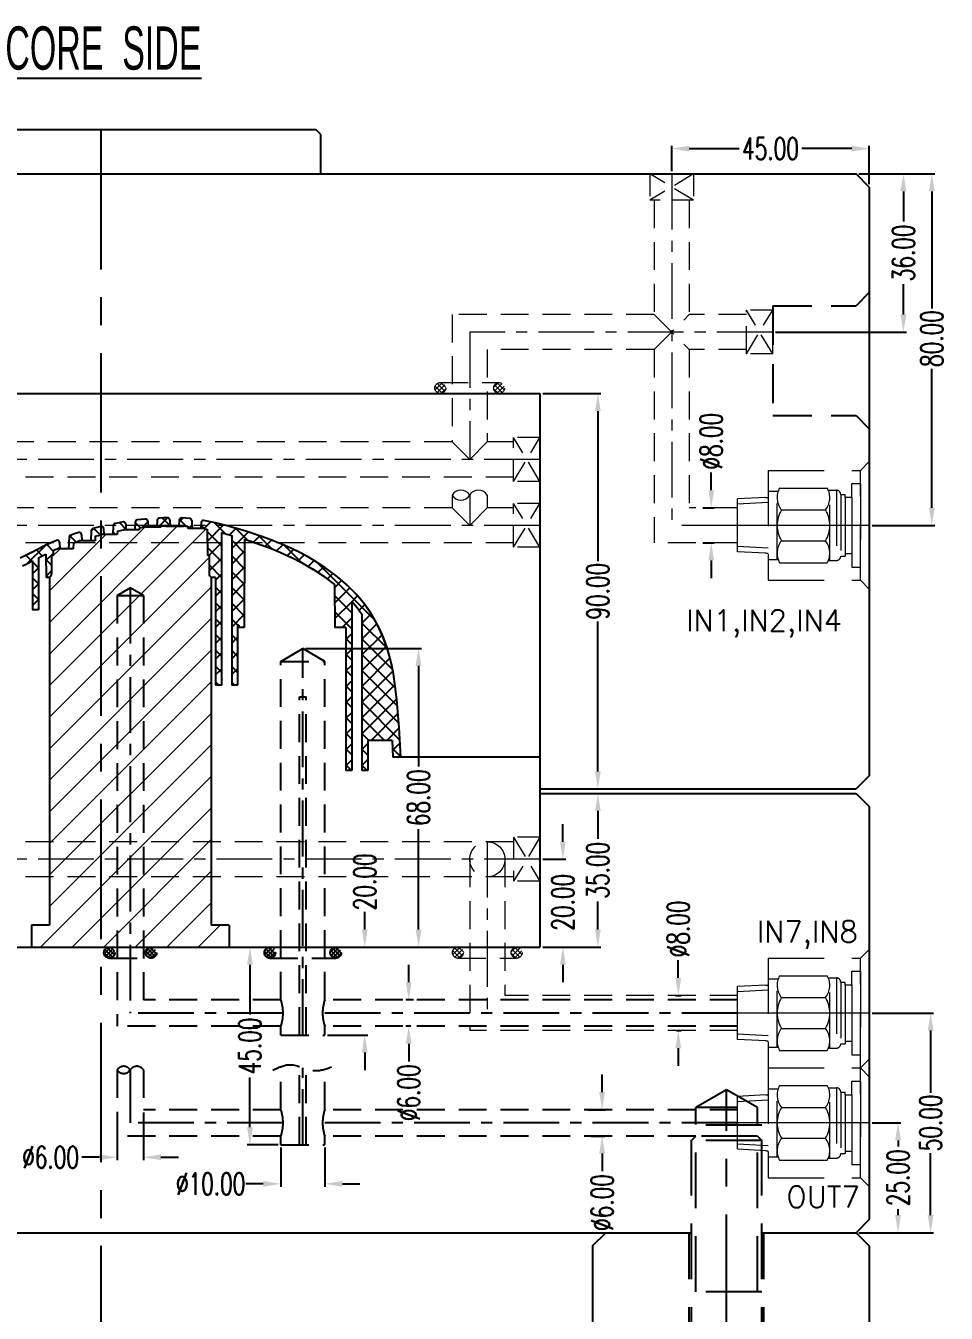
# Model space of a CAD drawing. Header units: inches. Extents: x 157915 to 159347, y -49911 to -48898.
# Drawn here: x 158641.1 to 158850.7, y -49717.4 to -49424.4 of the extents above; entities that cross this region are included whole.
import ezdxf
from ezdxf.enums import TextEntityAlignment as Align

# ---------------------------------------------------------------- set-up
doc = ezdxf.new("R2010")
doc.units = ezdxf.units.IN
doc.header["$LTSCALE"] = 2
doc.header["$MEASUREMENT"] = 0
doc.header["$PDMODE"] = 3
doc.header["$PDSIZE"] = 0.3125
for name, pattern in [('ACAD_ISO08W100', [36, 24, -3, 6, -3]), ('CENTER', [50.8, 31.75, -6.35, 6.35, -6.35]), ('DASHED', [0.75, 0.5, -0.25]), ('HIDDEN', [9.525, 6.35, -3.175])]:
    doc.linetypes.add(name, pattern=pattern)
doc.layers.get('0').update_dxf_attribs({"linetype": 'CONTINUOUS'})
doc.layers.get('Defpoints').update_dxf_attribs({"linetype": 'CONTINUOUS'})
for name, color, linetype in [('5', 5, 'CONTINUOUS'), ('CAV-COR', 1, 'CONTINUOUS'), ('CL', 1, 'ACAD_ISO08W100'), ('COOL', 171, 'CONTINUOUS'), ('wr2', 41, 'DASHED'), ('WT', 4, 'CONTINUOUS')]:
    doc.layers.add(name, color=color, linetype=linetype)
for name, color, linetype, lineweight in [('dim', 3, 'CONTINUOUS', 15), ('WR', 122, 'HIDDEN', 18), ('截面', 191, 'CONTINUOUS', 15)]:
    doc.layers.add(name, color=color, linetype=linetype, lineweight=lineweight)
doc.styles.add('ROMANC', font='romanc', dxfattribs={"width": 0.6, "height": 1})
doc.styles.get("Standard").update_dxf_attribs({"font": 'txt.shx', "width": 0.67})
doc.dimstyles.new('2.00', dxfattribs={"dimtxt": 5, "dimasz": 4, "dimexe": 0.666, "dimexo": 0.626, "dimgap": 1, "dimtad": 0, "dimzin": 0, "dimdsep": 46, "dimtxsty": 'Standard', "dimcen": 0.09, "dimclrd": 3, "dimclre": 3, "dimclrt": 7, "dimazin": 0, "dimtfac": 1, "dimtofl": 0, "dimtmove": 0, "dimatfit": 0, "dimfxl": 0, "dimtolj": 1, "dimtzin": 0, "dimarcsym": 0})
pattern_1 = [(45, (154542.92097, -48072.42244), (-0.44901281, 0.44901281), []), (135, (154542.92097, -48072.42244), (-0.44901281, -0.44901281), [])]

# ---------------------------------------------------------------- blocks, each defined once
blk = doc.blocks.new('*D35373')
at = {"layer": 'Defpoints', "color": 0}
for p in [(158758.16, -49599.07), (158771.35, -49599.07), (158758.16, -49634.07)]:
    blk.add_point(p, dxfattribs=at)
at = {"layer": 'dim', "color": 3, "linetype": 'ByBlock', "lineweight": -2}
for p, q in [((158758.79, -49599.07), (158772.01, -49599.07)), ((158771.35, -49603.07), (158771.35, -49609.43)), ((158771.35, -49630.07), (158771.35, -49623.71)), ((158758.79, -49634.07), (158772.01, -49634.07))]:
    blk.add_line(p, q, dxfattribs=at)
at = {"layer": 'dim', "color": 3, "linetype": 'ByBlock'}
for points in [[(158772.01, -49603.07), (158770.68, -49603.07), (158771.35, -49599.07)], [(158770.68, -49630.07), (158772.01, -49630.07), (158771.35, -49634.07)]]:
    blk.add_solid(points, dxfattribs=at)
at = {"layer": 'dim', "color": 7, "linetype": 'ByBlock', "insert": (158771.35, -49616.57), "char_height": 5, "attachment_point": 5, "rotation": 90}
blk.add_mtext('\\A1;35.00', dxfattribs=at)
blk = doc.blocks.new('*D35374')
at = {"layer": 'Defpoints', "color": 0}
for p in [(158758.16, -49508.07), (158771.35, -49508.07), (158758.16, -49598.07)]:
    blk.add_point(p, dxfattribs=at)
at = {"layer": 'dim', "color": 3, "linetype": 'ByBlock', "lineweight": -2}
for p, q in [((158758.79, -49508.07), (158772.01, -49508.07)), ((158771.35, -49512.07), (158771.35, -49546.21)), ((158771.35, -49594.07), (158771.35, -49559.93)), ((158758.79, -49598.07), (158772.01, -49598.07))]:
    blk.add_line(p, q, dxfattribs=at)
at = {"layer": 'dim', "color": 3, "linetype": 'ByBlock'}
for points in [[(158772.01, -49512.07), (158770.68, -49512.07), (158771.35, -49508.07)], [(158770.68, -49594.07), (158772.01, -49594.07), (158771.35, -49598.07)]]:
    blk.add_solid(points, dxfattribs=at)
at = {"layer": 'dim', "color": 7, "linetype": 'ByBlock', "insert": (158771.35, -49553.07), "char_height": 5, "attachment_point": 5, "rotation": 90}
blk.add_mtext('\\A1;90.00', dxfattribs=at)
blk = doc.blocks.new('*D37179')
at = {"layer": 'Defpoints', "color": 0}
for p in [(158788.16, -49452.33), (158788.16, -49458.07), (158833.16, -49461.07)]:
    blk.add_point(p, dxfattribs=at)
at = {"layer": 'dim', "color": 3, "linetype": 'ByBlock', "lineweight": -2}
for p, q in [((158788.16, -49457.44), (158788.16, -49451.67)), ((158792.16, -49452.33), (158803.52, -49452.33)), ((158829.16, -49452.33), (158817.8, -49452.33)), ((158833.16, -49460.44), (158833.16, -49451.67))]:
    blk.add_line(p, q, dxfattribs=at)
at = {"layer": 'dim', "color": 3, "linetype": 'ByBlock'}
for points in [[(158792.16, -49451.67), (158792.16, -49453), (158788.16, -49452.33)], [(158829.16, -49453), (158829.16, -49451.67), (158833.16, -49452.33)]]:
    blk.add_solid(points, dxfattribs=at)
at = {"layer": 'dim', "color": 7, "linetype": 'ByBlock', "insert": (158810.66, -49452.33), "char_height": 5, "attachment_point": 5}
blk.add_mtext('\\A1;45.00', dxfattribs=at)
blk = doc.blocks.new('*D37180')
at = {"layer": 'Defpoints', "color": 0}
for p in [(158830.16, -49458.07), (158811.16, -49494.07), (158840.93, -49494.07)]:
    blk.add_point(p, dxfattribs=at)
at = {"layer": 'dim', "color": 3, "linetype": 'ByBlock', "lineweight": -2}
for p, q in [((158830.79, -49458.07), (158841.6, -49458.07)), ((158840.93, -49462.07), (158840.93, -49468.93)), ((158840.93, -49490.07), (158840.93, -49483.21)), ((158811.79, -49494.07), (158841.6, -49494.07))]:
    blk.add_line(p, q, dxfattribs=at)
at = {"layer": 'dim', "color": 3, "linetype": 'ByBlock'}
for points in [[(158841.6, -49462.07), (158840.26, -49462.07), (158840.93, -49458.07)], [(158840.26, -49490.07), (158841.6, -49490.07), (158840.93, -49494.07)]]:
    blk.add_solid(points, dxfattribs=at)
at = {"layer": 'dim', "color": 7, "linetype": 'ByBlock', "insert": (158840.93, -49476.07), "char_height": 5, "attachment_point": 5, "rotation": 90}
blk.add_mtext('\\A1;36.00', dxfattribs=at)
blk = doc.blocks.new('*D37181')
at = {"layer": 'Defpoints', "color": 0}
for p in [(158830.16, -49458.07), (158833.16, -49538.07), (158847.4, -49538.07)]:
    blk.add_point(p, dxfattribs=at)
at = {"layer": 'dim', "color": 3, "linetype": 'ByBlock', "lineweight": -2}
for p, q in [((158830.79, -49458.07), (158848.07, -49458.07)), ((158847.4, -49462.07), (158847.4, -49488.71)), ((158847.4, -49534.07), (158847.4, -49502.43)), ((158833.79, -49538.07), (158848.07, -49538.07))]:
    blk.add_line(p, q, dxfattribs=at)
at = {"layer": 'dim', "color": 3, "linetype": 'ByBlock'}
for points in [[(158848.07, -49462.07), (158846.74, -49462.07), (158847.4, -49458.07)], [(158846.74, -49534.07), (158848.07, -49534.07), (158847.4, -49538.07)]]:
    blk.add_solid(points, dxfattribs=at)
at = {"layer": 'dim', "color": 7, "linetype": 'ByBlock', "insert": (158847.4, -49495.57), "char_height": 5, "attachment_point": 5, "rotation": 90}
blk.add_mtext('\\A1;80.00', dxfattribs=at)
blk = doc.blocks.new('*X36757')
at = {"color": 0}
for p, q in [((-7.86, -0.44), (-6.25, 1.17)), ((-6.25, -1.17), (-7.86, 0.44)), ((-5.66, -0.71), (-7.4, 1.03)), ((-7.4, -1.03), (-5.66, 0.71)), ((-5.45, 0.15), (-6.54, 1.24)), ((5.45, 0.15), (6.54, 1.24)), ((5.66, -0.71), (7.4, 1.03)), ((7.4, -1.03), (5.66, 0.71)), ((7.86, -0.44), (6.25, 1.17)), ((6.25, -1.17), (7.86, 0.44)), ((-6.54, -1.24), (-5.45, -0.15)), ((6.54, -1.24), (5.45, -0.15))]:
    blk.add_line(p, q, dxfattribs=at)
blk = doc.blocks.new('*D37183')
at = {"layer": 'Defpoints', "color": 0}
for p in [(158794.63, -49534.07), (158797.17, -49534.07), (158794.63, -49542.07)]:
    blk.add_point(p, dxfattribs=at)
at = {"layer": 'dim', "color": 3, "linetype": 'ByBlock', "lineweight": -2}
for p, q in [((158797.17, -49530.07), (158797.17, -49526.07)), ((158795.25, -49534.07), (158797.84, -49534.07)), ((158795.25, -49542.07), (158797.84, -49542.07)), ((158797.17, -49546.07), (158797.17, -49550.07))]:
    blk.add_line(p, q, dxfattribs=at)
at = {"layer": 'dim', "color": 3, "linetype": 'ByBlock'}
for points in [[(158796.51, -49530.07), (158797.84, -49530.07), (158797.17, -49534.07)], [(158797.84, -49546.07), (158796.51, -49546.07), (158797.17, -49542.07)]]:
    blk.add_solid(points, dxfattribs=at)
at = {"layer": 'dim', "color": 7, "linetype": 'ByBlock', "insert": (158797.17, -49518.93), "char_height": 5, "attachment_point": 5, "rotation": 90}
blk.add_mtext('%%c8.00', dxfattribs=at)
blk = doc.blocks.new('*D37233')
at = {"layer": 'Defpoints', "color": 0}
for p in [(158758.16, -49614.07), (158763.39, -49614.07), (158758.16, -49634.07)]:
    blk.add_point(p, dxfattribs=at)
at = {"layer": 'dim', "color": 3, "linetype": 'ByBlock', "lineweight": -2}
for p, q in [((158763.39, -49610.07), (158763.39, -49606.07)), ((158758.79, -49614.07), (158764.05, -49614.07)), ((158758.79, -49634.07), (158764.05, -49634.07)), ((158763.39, -49638.07), (158763.39, -49642.07))]:
    blk.add_line(p, q, dxfattribs=at)
at = {"layer": 'dim', "color": 3, "linetype": 'ByBlock'}
for points in [[(158762.72, -49610.07), (158764.05, -49610.07), (158763.39, -49614.07)], [(158764.05, -49638.07), (158762.72, -49638.07), (158763.39, -49634.07)]]:
    blk.add_solid(points, dxfattribs=at)
at = {"layer": 'dim', "color": 7, "linetype": 'ByBlock', "insert": (158763.39, -49623.86), "char_height": 5, "attachment_point": 5, "rotation": 90}
blk.add_mtext('\\A1;20.00', dxfattribs=at)
blk = doc.blocks.new('*D37234')
at = {"layer": 'Defpoints', "color": 0}
for p in [(158833.16, -49649.07), (158847.13, -49649.07), (158830.16, -49699.07)]:
    blk.add_point(p, dxfattribs=at)
at = {"layer": 'dim', "color": 3, "linetype": 'ByBlock', "lineweight": -2}
for p, q in [((158833.79, -49649.07), (158847.8, -49649.07)), ((158847.13, -49653.07), (158847.13, -49667.21)), ((158847.13, -49695.07), (158847.13, -49680.93)), ((158830.79, -49699.07), (158847.8, -49699.07))]:
    blk.add_line(p, q, dxfattribs=at)
at = {"layer": 'dim', "color": 3, "linetype": 'ByBlock'}
for points in [[(158847.8, -49653.07), (158846.46, -49653.07), (158847.13, -49649.07)], [(158846.46, -49695.07), (158847.8, -49695.07), (158847.13, -49699.07)]]:
    blk.add_solid(points, dxfattribs=at)
at = {"layer": 'dim', "color": 7, "linetype": 'ByBlock', "insert": (158847.13, -49674.07), "char_height": 5, "attachment_point": 5, "rotation": 90}
blk.add_mtext('\\A1;50.00', dxfattribs=at)
blk = doc.blocks.new('*D37235')
at = {"layer": 'Defpoints', "color": 0}
for p in [(158788.38, -49645.07), (158789.66, -49645.07), (158788.65, -49653.07)]:
    blk.add_point(p, dxfattribs=at)
at = {"layer": 'dim', "color": 3, "linetype": 'ByBlock', "lineweight": -2}
for p, q in [((158789.66, -49641.07), (158789.66, -49637.07)), ((158789.01, -49645.07), (158790.33, -49645.07)), ((158789.28, -49653.07), (158790.33, -49653.07)), ((158789.66, -49657.07), (158789.66, -49661.07))]:
    blk.add_line(p, q, dxfattribs=at)
at = {"layer": 'dim', "color": 3, "linetype": 'ByBlock'}
for points in [[(158789, -49641.07), (158790.33, -49641.07), (158789.66, -49645.07)], [(158790.33, -49657.07), (158789, -49657.07), (158789.66, -49653.07)]]:
    blk.add_solid(points, dxfattribs=at)
at = {"layer": 'dim', "color": 7, "linetype": 'ByBlock', "insert": (158789.66, -49629.93), "char_height": 5, "attachment_point": 5, "rotation": 90}
blk.add_mtext('%%c8.00', dxfattribs=at)
blk = doc.blocks.new('*D37245')
at = {"layer": 'Defpoints', "color": 0}
for p in [(158833.16, -49674.07), (158839.7, -49674.07), (158830.16, -49699.07)]:
    blk.add_point(p, dxfattribs=at)
at = {"layer": 'dim', "color": 3, "linetype": 'ByBlock', "lineweight": -2}
for p, q in [((158833.79, -49674.07), (158840.37, -49674.07)), ((158839.7, -49678.07), (158839.7, -49679.43)), ((158839.7, -49695.07), (158839.7, -49693.71)), ((158830.79, -49699.07), (158840.37, -49699.07))]:
    blk.add_line(p, q, dxfattribs=at)
at = {"layer": 'dim', "color": 3, "linetype": 'ByBlock'}
for points in [[(158840.37, -49678.07), (158839.04, -49678.07), (158839.7, -49674.07)], [(158839.04, -49695.07), (158840.37, -49695.07), (158839.7, -49699.07)]]:
    blk.add_solid(points, dxfattribs=at)
at = {"layer": 'dim', "color": 7, "linetype": 'ByBlock', "insert": (158839.7, -49686.57), "char_height": 5, "attachment_point": 5, "rotation": 90}
blk.add_mtext('\\A1;25.00', dxfattribs=at)
blk = doc.blocks.new('*D37246')
at = {"layer": 'Defpoints', "color": 0}
for p in [(158768.53, -49671.07), (158769.16, -49677.07), (158772.32, -49677.07)]:
    blk.add_point(p, dxfattribs=at)
at = {"layer": 'dim', "color": 3, "linetype": 'ByBlock', "lineweight": -2}
for p, q in [((158772.32, -49667.07), (158772.32, -49663.07)), ((158769.16, -49671.07), (158772.98, -49671.07)), ((158769.79, -49677.07), (158772.98, -49677.07)), ((158772.32, -49681.07), (158772.32, -49685.07))]:
    blk.add_line(p, q, dxfattribs=at)
at = {"layer": 'dim', "color": 3, "linetype": 'ByBlock'}
for points in [[(158771.65, -49667.07), (158772.98, -49667.07), (158772.32, -49671.07)], [(158772.98, -49681.07), (158771.65, -49681.07), (158772.32, -49677.07)]]:
    blk.add_solid(points, dxfattribs=at)
at = {"layer": 'dim', "color": 7, "linetype": 'ByBlock', "insert": (158772.32, -49692.21), "char_height": 5, "attachment_point": 5, "rotation": 90}
blk.add_mtext('%%c6.00', dxfattribs=at)
blk = doc.blocks.new('*D37248')
at = {"layer": 'Defpoints', "color": 0}
for p in [(158729.96, -49646.07), (158728.27, -49652.07), (158729.4, -49652.07)]:
    blk.add_point(p, dxfattribs=at)
at = {"layer": 'dim', "color": 3, "linetype": 'ByBlock', "lineweight": -2}
for p, q in [((158728.27, -49642.07), (158728.27, -49638.07)), ((158729.33, -49646.07), (158727.61, -49646.07)), ((158728.77, -49652.07), (158727.61, -49652.07)), ((158728.27, -49656.07), (158728.27, -49660.07))]:
    blk.add_line(p, q, dxfattribs=at)
at = {"layer": 'dim', "color": 3, "linetype": 'ByBlock'}
for points in [[(158727.61, -49642.07), (158728.94, -49642.07), (158728.27, -49646.07)], [(158728.94, -49656.07), (158727.61, -49656.07), (158728.27, -49652.07)]]:
    blk.add_solid(points, dxfattribs=at)
at = {"layer": 'dim', "color": 7, "linetype": 'ByBlock', "insert": (158728.27, -49667.21), "char_height": 5, "attachment_point": 5, "rotation": 90}
blk.add_mtext('%%c6.00', dxfattribs=at)
blk = doc.blocks.new('*D37251')
at = {"layer": 'Defpoints', "color": 0}
for p in [(158704.16, -49566.07), (158730.52, -49566.07), (158718.75, -49634.07)]:
    blk.add_point(p, dxfattribs=at)
at = {"layer": 'dim', "color": 3, "linetype": 'ByBlock', "lineweight": -2}
for p, q in [((158704.79, -49566.07), (158731.19, -49566.07)), ((158730.52, -49570.07), (158730.52, -49592.93)), ((158730.52, -49630.07), (158730.52, -49607.21)), ((158719.38, -49634.07), (158731.19, -49634.07))]:
    blk.add_line(p, q, dxfattribs=at)
at = {"layer": 'dim', "color": 3, "linetype": 'ByBlock'}
for points in [[(158731.19, -49570.07), (158729.85, -49570.07), (158730.52, -49566.07)], [(158729.85, -49630.07), (158731.19, -49630.07), (158730.52, -49634.07)]]:
    blk.add_solid(points, dxfattribs=at)
at = {"layer": 'dim', "color": 7, "linetype": 'ByBlock', "insert": (158730.52, -49600.07), "char_height": 5, "attachment_point": 5, "rotation": 90}
blk.add_mtext('\\A1;68.00', dxfattribs=at)
blk = doc.blocks.new('*D37252')
at = {"layer": 'Defpoints', "color": 0}
for p in [(158699.16, -49679.07), (158709.16, -49679.07), (158699.16, -49687.95)]:
    blk.add_point(p, dxfattribs=at)
at = {"layer": 'dim', "color": 3, "linetype": 'ByBlock', "lineweight": -2}
for p, q in [((158699.16, -49679.7), (158699.16, -49688.62)), ((158709.16, -49679.7), (158709.16, -49688.62)), ((158695.16, -49687.95), (158691.16, -49687.95)), ((158713.16, -49687.95), (158717.16, -49687.95))]:
    blk.add_line(p, q, dxfattribs=at)
at = {"layer": 'dim', "color": 3, "linetype": 'ByBlock'}
for points in [[(158695.16, -49688.62), (158695.16, -49687.29), (158699.16, -49687.95)], [(158713.16, -49687.29), (158713.16, -49688.62), (158709.16, -49687.95)]]:
    blk.add_solid(points, dxfattribs=at)
at = {"layer": 'dim', "color": 7, "linetype": 'ByBlock', "insert": (158683.18, -49687.95), "char_height": 5, "attachment_point": 5}
blk.add_mtext('%%c10.00', dxfattribs=at)
blk = doc.blocks.new('*D37258')
at = {"layer": 'Defpoints', "color": 0}
for p in [(158716.03, -49634.07), (158718.26, -49634.07), (158709.16, -49654.07)]:
    blk.add_point(p, dxfattribs=at)
at = {"layer": 'dim', "color": 3, "linetype": 'ByBlock', "lineweight": -2}
for p, q in [((158718.26, -49630.07), (158718.26, -49626.07)), ((158716.66, -49634.07), (158718.93, -49634.07)), ((158709.79, -49654.07), (158718.93, -49654.07)), ((158718.26, -49658.07), (158718.26, -49662.07))]:
    blk.add_line(p, q, dxfattribs=at)
at = {"layer": 'dim', "color": 3, "linetype": 'ByBlock'}
for points in [[(158717.6, -49630.07), (158718.93, -49630.07), (158718.26, -49634.07)], [(158718.93, -49658.07), (158717.6, -49658.07), (158718.26, -49654.07)]]:
    blk.add_solid(points, dxfattribs=at)
at = {"layer": 'dim', "color": 7, "linetype": 'ByBlock', "insert": (158718.26, -49619.21), "char_height": 5, "attachment_point": 5, "rotation": 90}
blk.add_mtext('\\A1;20.00', dxfattribs=at)
blk = doc.blocks.new('*D37259')
at = {"layer": 'Defpoints', "color": 0}
for p in [(158691.79, -49634.07), (158692.12, -49634.07), (158699.16, -49679.07)]:
    blk.add_point(p, dxfattribs=at)
at = {"layer": 'dim', "color": 3, "linetype": 'ByBlock', "lineweight": -2}
for p, q in [((158692.41, -49634.07), (158692.79, -49634.07)), ((158692.12, -49638.07), (158692.12, -49649.43)), ((158692.12, -49675.07), (158692.12, -49663.71)), ((158698.54, -49679.07), (158691.46, -49679.07))]:
    blk.add_line(p, q, dxfattribs=at)
at = {"layer": 'dim', "color": 3, "linetype": 'ByBlock'}
for points in [[(158692.79, -49638.07), (158691.46, -49638.07), (158692.12, -49634.07)], [(158691.46, -49675.07), (158692.79, -49675.07), (158692.12, -49679.07)]]:
    blk.add_solid(points, dxfattribs=at)
at = {"layer": 'dim', "color": 7, "linetype": 'ByBlock', "insert": (158692.12, -49656.57), "char_height": 5, "attachment_point": 5, "rotation": 90}
blk.add_mtext('\\A1;45.00', dxfattribs=at)
blk = doc.blocks.new('*D37264')
at = {"layer": 'Defpoints', "color": 0}
for p in [(158661.86, -49672.4), (158667.86, -49671.07), (158661.86, -49681.9)]:
    blk.add_point(p, dxfattribs=at)
at = {"layer": 'dim', "color": 3, "linetype": 'ByBlock', "lineweight": -2}
for p, q in [((158667.86, -49671.7), (158667.86, -49682.56)), ((158661.86, -49673.03), (158661.86, -49682.56)), ((158657.86, -49681.9), (158653.86, -49681.9)), ((158671.86, -49681.9), (158675.86, -49681.9))]:
    blk.add_line(p, q, dxfattribs=at)
at = {"layer": 'dim', "color": 3, "linetype": 'ByBlock'}
for points in [[(158657.86, -49682.56), (158657.86, -49681.23), (158661.86, -49681.9)], [(158671.86, -49681.23), (158671.86, -49682.56), (158667.86, -49681.9)]]:
    blk.add_solid(points, dxfattribs=at)
at = {"layer": 'dim', "color": 7, "linetype": 'ByBlock', "insert": (158646.72, -49681.9), "char_height": 5, "attachment_point": 5}
blk.add_mtext('%%c6.00', dxfattribs=at)
blk = doc.blocks.new('20150129.111502')
at = {"layer": '5', "color": 122, "linetype": 'HIDDEN', "lineweight": 0}
for p, q in [((0, 14.5), (0, -14.5)), ((2, 12.5), (0, 14.5)), ((2, 12.5), (2, -12.5)), ((23, 12.5), (2, 12.5)), ((23, -12.5), (23, 12.5)), ((2, -9.5), (2, 9.5)), ((4.01, 9.5), (2, 9.5)), ((4.01, 6.4), (4.01, 9.5)), ((4.01, -6.4), (4.01, 6.4)), ((5.51, 6.4), (4.01, 6.4)), ((5.51, 6.4), (5.51, 7)), ((6.51, 7), (5.51, 7)), ((5.51, 6.4), (5.51, 7)), ((5.51, -6.4), (5.51, 6.4)), ((6.51, -7), (6.51, 7)), ((7.51, -8), (7.51, 8)), ((9.33, 8), (7.51, 8)), ((9, 8), (9, -8)), ((20.43, 8.5), (9.57, 8.5)), ((23, 7.75), (20.77, 7.75)), ((21, 7.75), (21, -7.75)), ((23.56, 6.35), (23, 6.35)), ((23.56, 6.35), (30, 6.01)), ((30, 6.01), (30, -6.01)), ((20.01, 3.5), (9.99, 3.5)), ((23, 5.19), (30, 4.82)), ((20.01, -3.5), (9.99, -3.5)), ((23, -5.19), (30, -4.82)), ((5.51, -6.4), (4.01, -6.4)), ((4.01, -6.4), (4.01, -9.5)), ((5.51, -6.4), (5.51, -7)), ((5.51, -6.4), (5.51, -7)), ((6.51, -7), (5.51, -7)), ((9.33, -8), (7.51, -8)), ((20.43, -8.5), (9.57, -8.5)), ((23, -7.75), (20.77, -7.75)), ((23.56, -6.35), (23, -6.35)), ((23.56, -6.35), (30, -6.01)), ((4.01, -9.5), (2, -9.5)), ((2, -12.5), (0, -14.5)), ((23, -12.5), (2, -12.5))]:
    blk.add_line(p, q, dxfattribs=at)
at = {"layer": '5', "color": 122, "linetype": 'CENTER', "lineweight": 0, "ltscale": 0.5}
blk.add_line((0, 0), (30, 0), dxfattribs=at)
at = {"layer": '5', "color": 122, "linetype": 'HIDDEN', "lineweight": 0}
for centre, radius, start, end in [((7.51, 7), 1, 90, 180), ((13.47, 6.32), 4.47, 150.752, 219.0183), ((16.53, 6.32), 4.47, 320.9817, 29.248), ((15.66, 0), 6.66, 148.3016, 211.6984), ((14.34, 0), 6.66, 328.3016, 31.6984), ((13.47, -6.32), 4.47, 140.9817, 209.248), ((16.53, -6.32), 4.47, 330.752, 39.0183), ((7.51, -7), 1, 180, 270)]:
    blk.add_arc(centre, radius, start, end, dxfattribs=at)

msp = doc.modelspace()

# ---------------------------------------------------------------- hatches: boundary and pattern name
at = {"layer": 'wr2', "linetype": 'HIDDEN', "ltscale": 0.5}
h = msp.add_hatch(dxfattribs=at)
h.set_pattern_fill('ANSI37', color=142, scale=0.2, angle=360, style=0)
h.set_pattern_definition(pattern_1)
h.paths.add_polyline_path([(158660.113, -49636.571, 0.4142136), (158661.363, -49635.321, 0.4142136), (158660.113, -49634.071, 1)])
h.paths.add_polyline_path([(158669.613, -49636.571, 0.4142136), (158670.863, -49635.321, 0.4142136), (158669.613, -49634.071, 1)])
h = msp.add_hatch(dxfattribs=at)
h.set_pattern_fill('ANSI37', color=142, scale=0.2, style=0)
h.set_pattern_definition(pattern_1)
h.paths.add_polyline_path([(158696.663, -49636.571, 0.4142136), (158697.913, -49635.321, 0.4142136), (158696.663, -49634.071, 1)])
h.paths.add_polyline_path([(158711.663, -49636.571, 0.4142136), (158712.913, -49635.321, 0.4142136), (158711.663, -49634.071, 1)])

# ---------------------------------------------------------------- linework, layer by layer
at = {"linetype": 'Continuous'}
for p, q in [((158707.163, -49448.071), (158609.163, -49448.071)), ((158708.163, -49449.071), (158707.163, -49448.071)), ((158708.163, -49449.071), (158708.163, -49458.071)), ((158486.163, -49458.071), (158830.163, -49458.071)), ((158833.163, -49461.071), (158830.163, -49458.071)), ((158833.163, -49461.071), (158833.163, -49595.071)), ((158833.163, -49595.071), (158830.163, -49598.071)), ((158758.163, -49598.071), (158830.163, -49598.071)), ((158758.163, -49599.071), (158830.163, -49599.071)), ((158830.163, -49599.071), (158833.163, -49602.071)), ((158833.163, -49602.071), (158833.163, -49696.071)), ((158833.163, -49696.071), (158830.163, -49699.071)), ((158486.163, -49699.071), (158792.663, -49699.071)), ((158770.163, -49702.071), (158773.163, -49699.071)), ((158808.663, -49699.071), (158830.163, -49699.071)), ((158830.163, -49699.071), (158833.163, -49702.071)), ((158770.163, -49702.071), (158770.163, -49846.071)), ((158833.163, -49702.071), (158833.163, -49821.071))]:
    msp.add_line(p, q, dxfattribs=at)
at = {"color": 8, "linetype": 'HIDDEN', "ltscale": 0.7}
for p, q in [((158833.163, -49485.071), (158830.163, -49488.071)), ((158811.163, -49488.071), (158811.163, -49513.071)), ((158811.163, -49488.071), (158830.163, -49488.071)), ((158811.163, -49513.071), (158830.163, -49513.071)), ((158830.163, -49513.071), (158833.163, -49516.071))]:
    msp.add_line(p, q, dxfattribs=at)
at = {"linetype": 'HIDDEN'}
for p, q in [((158800.663, -49666.571), (158793.663, -49670.571)), ((158807.663, -49670.571), (158800.663, -49666.571)), ((158793.663, -49712.532), (158793.663, -49670.571)), ((158803.163, -49670.571), (158793.663, -49670.571)), ((158807.663, -49712.532), (158807.663, -49670.571)), ((158792.663, -49862.071), (158792.663, -49674.571)), ((158808.663, -49674.571), (158792.663, -49674.571)), ((158808.663, -49862.071), (158808.663, -49674.571)), ((158792.663, -49678.071), (158793.663, -49677.071)), ((158808.663, -49678.071), (158792.663, -49678.071)), ((158807.663, -49677.071), (158793.663, -49677.071)), ((158807.663, -49677.071), (158808.663, -49678.071)), ((158792.163, -49862.071), (158792.163, -49699.071)), ((158809.163, -49862.071), (158809.163, -49699.071)), ((158808.663, -49712.532), (158792.663, -49712.532))]:
    msp.add_line(p, q, dxfattribs=at)
at = {"layer": 'CAV-COR'}
for p, q in [((158558.163, -49508.071), (158758.163, -49508.071)), ((158758.163, -49508.071), (158758.163, -49634.071)), ((158661.042, -49537.904), (158661.237, -49537.709)), ((158662.312, -49537.468), (158661.391, -49537.641)), ((158663.236, -49537.306), (158662.312, -49537.468)), ((158662.416, -49537.45), (158663.881, -49538.914)), ((158663.821, -49537.776), (158663.892, -49539.123)), ((158665.996, -49537.314), (158665.902, -49539.123)), ((158665.99, -49537.431), (158667.139, -49538.581)), ((158667.373, -49536.734), (158666.437, -49536.842)), ((158668.293, -49536.639), (158667.377, -49536.733)), ((158667.601, -49538.529), (158668.851, -49537.279)), ((158668.843, -49537.113), (158668.917, -49538.52)), ((158671.012, -49536.881), (158670.927, -49538.52)), ((158671.203, -49538.52), (158673.377, -49536.345)), ((158672.433, -49536.365), (158671.489, -49536.405)), ((158672.121, -49536.378), (158673.932, -49538.189)), ((158673.349, -49536.34), (158672.433, -49536.365)), ((158673.86, -49536.817), (158673.942, -49538.369)), ((158676.031, -49536.85), (158675.952, -49538.369)), ((158676.007, -49537.307), (158676.919, -49536.395)), ((158676.062, -49536.727), (158677.582, -49538.247)), ((158677.501, -49536.427), (158676.555, -49536.375)), ((158678.428, -49536.502), (158677.496, -49536.427)), ((158678.136, -49538.771), (158678.935, -49537.971)), ((158678.883, -49536.976), (158678.977, -49538.771)), ((158681.037, -49537.418), (158680.966, -49538.771)), ((158684.312, -49537.527), (158681.63, -49536.95)), ((158681.695, -49538.804), (158683.209, -49537.289)), ((158682.428, -49541.663), (158686.107, -49537.984)), ((158683.972, -49537.453), (158686.464, -49539.945)), ((158686.73, -49538.142), (158684.247, -49537.512)), ((158650.965, -49540.759), (158650.827, -49543.394)), ((158650.963, -49540.799), (158651.523, -49540.239)), ((158651.079, -49540.481), (158652.44, -49541.842)), ((158652.198, -49540.018), (158651.307, -49540.309)), ((158653.119, -49539.73), (158652.198, -49540.018)), ((158653.768, -49540.184), (158653.842, -49541.585)), ((158655.973, -49539.266), (158655.852, -49541.585)), ((158655.967, -49539.387), (158656.618, -49538.736)), ((158657.246, -49538.573), (158656.346, -49538.807)), ((158656.539, -49538.757), (158658.025, -49540.243)), ((158656.912, -49540.528), (158656.857, -49541.585)), ((158656.912, -49540.528), (158657.593, -49540.351)), ((158658.175, -49538.343), (158657.246, -49538.573)), ((158657.593, -49540.351), (158658.284, -49540.178)), ((158661.882, -49540.178), (158658.284, -49540.178)), ((158658.768, -49540.178), (158658.862, -49540.084)), ((158658.795, -49538.805), (158658.867, -49540.178)), ((158660.985, -49538.108), (158660.877, -49540.178)), ((158660.91, -49539.536), (158661.552, -49540.178)), ((158661.923, -49539.381), (158661.882, -49540.178)), ((158661.923, -49539.381), (158662.635, -49539.248)), ((158662.635, -49539.248), (158663.346, -49539.123)), ((158666.907, -49539.123), (158663.346, -49539.123)), ((158663.415, -49539.123), (158663.868, -49538.67)), ((158666.934, -49538.604), (158666.907, -49539.123)), ((158666.934, -49538.604), (158667.424, -49538.548)), ((158667.424, -49538.548), (158667.91, -49538.496)), ((158667.91, -49538.496), (158667.912, -49538.52)), ((158671.932, -49538.52), (158667.912, -49538.52)), ((158671.917, -49538.196), (158671.949, -49538.195)), ((158671.949, -49538.195), (158671.932, -49538.52)), ((158671.949, -49538.195), (158672.44, -49538.175)), ((158672.44, -49538.175), (158672.926, -49538.16)), ((158672.926, -49538.16), (158672.937, -49538.369)), ((158672.931, -49538.16), (158672.926, -49538.16)), ((158676.957, -49538.369), (158672.937, -49538.369)), ((158676.965, -49538.207), (158676.957, -49538.369)), ((158676.965, -49538.207), (158677.459, -49538.238)), ((158677.459, -49538.238), (158677.946, -49538.275)), ((158677.946, -49538.275), (158677.972, -49538.771)), ((158677.965, -49538.63), (158678.106, -49538.771)), ((158681.526, -49538.771), (158677.972, -49538.771)), ((158681.002, -49538.075), (158681.74, -49538.813)), ((158681.526, -49538.771), (158681.955, -49538.855)), ((158681.955, -49538.855), (158682.38, -49538.943)), ((158682.38, -49538.943), (158682.484, -49544.901)), ((158682.389, -49539.462), (158685.65, -49542.723)), ((158685.65, -49539.728), (158685.65, -49574.448)), ((158685.65, -49539.728), (158686.841, -49540.045)), ((158688.966, -49538.762), (158686.689, -49538.131)), ((158686.83, -49540.042), (158687.961, -49540.356)), ((158687.464, -49540.218), (158688.931, -49538.752)), ((158687.961, -49543.314), (158691.686, -49539.589)), ((158687.961, -49540.356), (158687.961, -49574.448)), ((158688.838, -49538.726), (158691.557, -49541.446)), ((158691.121, -49539.407), (158688.903, -49538.744)), ((158693.2, -49540.075), (158690.927, -49539.347)), ((158695.255, -49540.783), (158692.901, -49539.976)), ((158692.963, -49541.904), (158694.384, -49540.483)), ((158694.083, -49540.379), (158697.12, -49543.417)), ((158697.301, -49541.543), (158694.922, -49540.665)), ((158641.386, -49546.783), (158645.529, -49542.641)), ((158644.199, -49543.308), (158641.539, -49544.697)), ((158645.625, -49542.585), (158643.474, -49543.688)), ((158643.498, -49543.676), (158644.838, -49545.016)), ((158646.036, -49542.386), (158644.199, -49543.308)), ((158648.049, -49541.496), (158645.625, -49542.585)), ((158645.879, -49542.465), (158647.326, -49543.912)), ((158648.049, -49541.496), (158646.036, -49542.386)), ((158647.329, -49543.778), (158647.309, -49544.901)), ((158647.329, -49543.778), (158647.757, -49543.584)), ((158647.757, -49543.584), (158648.196, -49543.394)), ((158651.832, -49543.394), (158648.196, -49543.394)), ((158648.368, -49543.394), (158648.794, -49542.968)), ((158648.74, -49541.936), (158648.817, -49543.394)), ((158651.904, -49542.017), (158651.832, -49543.394)), ((158651.904, -49542.017), (158652.567, -49541.8)), ((158652.567, -49541.8), (158653.245, -49541.585)), ((158656.857, -49541.585), (158653.245, -49541.585)), ((158653.769, -49541.585), (158653.838, -49541.516)), ((158682.453, -49543.118), (158685.65, -49546.315)), ((158682.781, -49544.901), (158685.65, -49542.033)), ((158687.961, -49541.442), (158690.899, -49544.38)), ((158690.913, -49541.237), (158690.826, -49561.283)), ((158690.913, -49541.237), (158693.023, -49541.924)), ((158692.89, -49541.879), (158695.079, -49542.643)), ((158694.892, -49542.575), (158697.146, -49543.424)), ((158695.613, -49542.846), (158697.02, -49541.439)), ((158696.939, -49543.343), (158699.284, -49544.306)), ((158699.343, -49542.365), (158697.022, -49541.436)), ((158698.195, -49543.856), (158699.581, -49542.47)), ((158699.91, -49542.614), (158703.766, -49546.47)), ((158700.695, -49544.948), (158702.056, -49543.587)), ((158641.539, -49544.697), (158639.765, -49545.531)), ((158640.324, -49547.258), (158641.463, -49546.749)), ((158642.533, -49544.184), (158641, -49544.964)), ((158641.128, -49544.899), (158642.477, -49546.247)), ((158641.451, -49546.755), (158642.636, -49546.168)), ((158642.636, -49546.168), (158642.636, -49557.263)), ((158642.636, -49546.406), (158643.993, -49547.763)), ((158643.993, -49545.46), (158644.81, -49545.03)), ((158643.993, -49545.46), (158643.993, -49557.263)), ((158644.81, -49545.03), (158645.654, -49544.593)), ((158645.654, -49544.593), (158645.701, -49549.926)), ((158645.665, -49545.844), (158646.957, -49547.135)), ((158645.668, -49546.094), (158647.317, -49544.445)), ((158646.957, -49544.901), (158646.957, -49549.122)), ((158647.309, -49544.901), (158646.957, -49544.901)), ((158682.836, -49544.901), (158682.484, -49544.901)), ((158682.836, -49544.901), (158682.836, -49549.122)), ((158682.836, -49548.439), (158685.65, -49545.625)), ((158687.961, -49546.906), (158690.901, -49543.966)), ((158687.961, -49545.034), (158690.884, -49547.957)), ((158699.078, -49544.218), (158701.578, -49545.353)), ((158701.388, -49545.262), (158704.034, -49546.613)), ((158703.102, -49546.133), (158704.443, -49544.792)), ((158703.852, -49546.514), (158706.548, -49548.084)), ((158705.41, -49547.417), (158706.734, -49546.093)), ((158707.347, -49546.459), (158720.678, -49559.791)), ((158642.636, -49549.126), (158643.993, -49547.769)), ((158645.697, -49549.467), (158646.156, -49549.926)), ((158645.699, -49549.655), (158646.957, -49548.397)), ((158682.836, -49547.093), (158685.65, -49549.907)), ((158684.293, -49550.574), (158685.65, -49549.217)), ((158687.961, -49550.498), (158690.885, -49547.574)), ((158687.961, -49548.626), (158690.868, -49551.533)), ((158706.381, -49547.98), (158709.011, -49549.74)), ((158707.616, -49548.804), (158708.927, -49547.493)), ((158708.9, -49549.66), (158711.343, -49551.544)), ((158709.72, -49550.292), (158711.018, -49548.994)), ((158642.636, -49549.998), (158643.993, -49551.355)), ((158642.636, -49552.718), (158643.993, -49551.361)), ((158646.505, -49549.926), (158645.701, -49549.926)), ((158646.506, -49549.845), (158646.505, -49549.926)), ((158683.287, -49549.845), (158683.288, -49549.926)), ((158684.293, -49549.926), (158683.288, -49549.926)), ((158684.293, -49549.926), (158684.293, -49574.448)), ((158684.293, -49552.142), (158685.65, -49553.499)), ((158687.961, -49554.09), (158690.87, -49551.182)), ((158687.961, -49552.218), (158690.852, -49555.11)), ((158711.343, -49551.544), (158711.428, -49561.283)), ((158711.349, -49552.255), (158713.005, -49550.599)), ((158711.38, -49555.816), (158714.882, -49552.313)), ((158642.636, -49553.59), (158643.993, -49554.947)), ((158642.636, -49556.31), (158643.993, -49554.953)), ((158684.293, -49554.166), (158685.65, -49552.809)), ((158687.961, -49557.682), (158690.854, -49554.789)), ((158711.365, -49554.07), (158715.297, -49558.002)), ((158711.411, -49559.377), (158715.297, -49555.491)), ((158715.297, -49555.336), (158715.297, -49593.845)), ((158715.297, -49555.336), (158716.521, -49556.795)), ((158715.368, -49555.42), (158716.644, -49554.144)), ((158642.636, -49557.182), (158642.716, -49557.263)), ((158643.993, -49557.263), (158642.636, -49557.263)), ((158684.293, -49555.734), (158685.65, -49557.091)), ((158684.293, -49557.758), (158685.65, -49556.401)), ((158687.961, -49555.81), (158690.837, -49558.686)), ((158687.961, -49561.274), (158690.838, -49558.397)), ((158711.397, -49557.693), (158715.297, -49561.594)), ((158716.521, -49556.795), (158717.609, -49558.265)), ((158716.974, -49557.406), (158718.275, -49556.105)), ((158717.609, -49560.363), (158719.742, -49558.23)), ((158717.609, -49558.265), (158717.609, -49593.845)), ((158684.293, -49559.326), (158685.65, -49560.683)), ((158684.293, -49561.35), (158685.65, -49559.993)), ((158687.961, -49559.403), (158689.339, -49560.78)), ((158689.617, -49560.78), (158689.318, -49560.78)), ((158689.318, -49560.78), (158689.318, -49574.448)), ((158689.617, -49560.78), (158689.62, -49561.283)), ((158689.619, -49561.06), (158689.842, -49561.283)), ((158690.826, -49561.283), (158689.62, -49561.283)), ((158713.941, -49561.283), (158711.428, -49561.283)), ((158713.097, -49561.283), (158715.297, -49559.083)), ((158713.941, -49561.283), (158713.941, -49593.845)), ((158717.609, -49560.313), (158723.357, -49566.062)), ((158717.609, -49563.955), (158721.052, -49560.512)), ((158684.293, -49562.919), (158685.65, -49564.275)), ((158684.293, -49564.942), (158685.65, -49563.586)), ((158687.961, -49562.995), (158689.318, -49564.351)), ((158687.961, -49564.866), (158689.318, -49563.509)), ((158713.941, -49564.032), (158715.297, -49562.675)), ((158713.941, -49563.829), (158715.297, -49565.186)), ((158717.609, -49567.548), (158722.204, -49562.953)), ((158717.609, -49563.905), (158724.587, -49570.884)), ((158684.293, -49566.511), (158685.65, -49567.867)), ((158684.293, -49568.534), (158685.65, -49567.178)), ((158687.961, -49566.587), (158689.318, -49567.944)), ((158687.961, -49568.458), (158689.318, -49567.102)), ((158713.941, -49567.624), (158715.297, -49566.267)), ((158717.609, -49571.14), (158723.194, -49565.554)), ((158684.293, -49570.103), (158685.65, -49571.459)), ((158687.961, -49570.179), (158689.318, -49571.536)), ((158713.941, -49567.421), (158715.297, -49568.778)), ((158713.941, -49571.216), (158715.297, -49569.859)), ((158717.609, -49567.497), (158725.241, -49575.13)), ((158717.609, -49574.732), (158724.007, -49568.333)), ((158724.777, -49571.83), (158724.395, -49569.929)), ((158684.293, -49572.127), (158685.65, -49570.77)), ((158687.961, -49572.05), (158689.318, -49570.694)), ((158713.941, -49571.013), (158715.297, -49572.37)), ((158717.609, -49571.09), (158725.727, -49579.208)), ((158717.609, -49578.324), (158724.664, -49571.268)), ((158725.605, -49577.71), (158724.777, -49571.83)), ((158684.293, -49573.695), (158685.047, -49574.448)), ((158685.65, -49574.448), (158684.293, -49574.448)), ((158685.563, -49574.448), (158685.65, -49574.362)), ((158687.961, -49573.771), (158688.639, -49574.448)), ((158689.318, -49574.448), (158687.961, -49574.448)), ((158689.155, -49574.448), (158689.318, -49574.286)), ((158713.941, -49574.808), (158715.297, -49573.451)), ((158713.941, -49574.606), (158715.297, -49575.962)), ((158717.609, -49581.916), (158725.137, -49574.388)), ((158717.609, -49574.682), (158726.048, -49583.12)), ((158713.941, -49578.4), (158715.297, -49577.043)), ((158713.941, -49578.198), (158715.297, -49579.554)), ((158717.609, -49585.508), (158725.58, -49577.537)), ((158717.609, -49578.274), (158726.286, -49586.951)), ((158726.125, -49584.068), (158725.605, -49577.714)), ((158713.941, -49581.992), (158715.297, -49580.635)), ((158713.941, -49581.79), (158715.297, -49583.146)), ((158717.609, -49581.866), (158722.754, -49587.011)), ((158719.698, -49587.011), (158725.862, -49580.847)), ((158713.941, -49585.584), (158715.297, -49584.227)), ((158723.29, -49587.011), (158726.131, -49584.17)), ((158726.503, -49590.83), (158726.126, -49584.073)), ((158713.941, -49585.382), (158715.297, -49586.739)), ((158713.941, -49589.176), (158715.297, -49587.82)), ((158717.609, -49585.458), (158719.162, -49587.011)), ((158717.609, -49589.1), (158718.966, -49587.743)), ((158724.488, -49587.011), (158718.966, -49587.011)), ((158718.966, -49587.011), (158718.966, -49593.845)), ((158724.488, -49587.011), (158724.692, -49590.83)), ((158724.61, -49589.283), (158726.321, -49587.572)), ((158713.941, -49588.974), (158715.297, -49590.331)), ((158717.609, -49589.05), (158718.966, -49590.407)), ((158724.587, -49588.845), (158726.499, -49590.756)), ((158713.941, -49592.768), (158715.297, -49591.412)), ((158713.941, -49592.566), (158715.219, -49593.845)), ((158717.609, -49592.692), (158718.966, -49591.336)), ((158717.609, -49592.642), (158718.811, -49593.845)), ((158758.163, -49590.83), (158724.692, -49590.83)), ((158715.297, -49593.845), (158713.941, -49593.845)), ((158718.966, -49593.845), (158717.609, -49593.845)), ((158558.163, -49634.071), (158758.163, -49634.071))]:
    msp.add_line(p, q, dxfattribs=at)
at = {"layer": 'CAV-COR', "color": 155}
for p, q in [((158646.505, -49549.926), (158646.505, -49629.071)), ((158683.288, -49549.926), (158683.288, -49629.071)), ((158646.505, -49629.071), (158642.397, -49629.071)), ((158642.397, -49629.071), (158642.397, -49634.071)), ((158687.397, -49629.071), (158683.288, -49629.071)), ((158687.397, -49629.071), (158687.397, -49634.071))]:
    msp.add_line(p, q, dxfattribs=at)
at = {"layer": 'CAV-COR'}
for points in [[(158724.777, -49571.83), (158724.252, -49569.298), (158723.496, -49566.482), (158722.486, -49563.596), (158721.241, -49560.839), (158719.838, -49558.357), (158718.226, -49556.041), (158716.299, -49553.747), (158714.071, -49551.527), (158711.671, -49549.482), (158709.175, -49547.643), (158706.623, -49546.01), (158704.062, -49544.576), (158701.556, -49543.341), (158699.206, -49542.308)], [(158724.395, -49569.929), (158723.896, -49567.876), (158723.265, -49565.751), (158722.496, -49563.621), (158721.592, -49561.553), (158720.588, -49559.616), (158719.493, -49557.823), (158718.28, -49556.112), (158716.9, -49554.419), (158715.323, -49552.73), (158713.572, -49551.075), (158711.689, -49549.496), (158709.713, -49548.018), (158707.668, -49546.651), (158705.589, -49545.408), (158703.496, -49544.284), (158701.408, -49543.273)]]:
    msp.add_lwpolyline(points, dxfattribs=at)
for centre, radius, start, end in [((158661.487, -49538.135), 0.502, 101.02862, 177), ((158663.319, -49537.802), 0.502, 3, 99.54548), ((158666.498, -49537.341), 0.502, 96.97265, 177), ((158668.341, -49537.139), 0.502, 3, 95.48211), ((158671.514, -49536.907), 0.502, 92.85048, 177), ((158673.358, -49536.843), 0.502, 3, 91.1085), ((158676.533, -49536.877), 0.502, 87.46629, 177), ((158678.381, -49537.002), 0.502, 3, 84.66907), ((158681.539, -49537.444), 0.502, 79.5629, 177), ((158651.466, -49540.786), 0.502, 108.42584, 177), ((158653.266, -49540.211), 0.502, 3, 107.03898), ((158656.475, -49539.292), 0.502, 104.90116, 177), ((158658.293, -49538.831), 0.502, 3, 103.55556), ((158648.238, -49541.962), 0.502, 3, 112.08069), ((158646.153, -49549.122), 0.804, 296.00077, 0), ((158683.64, -49549.122), 0.804, 180, 243.99923)]:
    msp.add_arc(centre, radius, start, end, dxfattribs=at)
at = {"layer": 'CL', "color": 7, "linetype": 'CENTER', "ltscale": 0.5}
for p, q in [((158658.163, -49448.071), (158658.163, -49879.071)), ((158800.663, -49879.071), (158800.663, -49666.571))]:
    msp.add_line(p, q, dxfattribs=at)
at = {"layer": 'WR', "linetype": 'HIDDEN', "ltscale": 0.4}
for p, q in [((158793.163, -49464.071), (158783.163, -49458.071)), ((158793.163, -49458.071), (158783.163, -49464.071)), ((158783.163, -49458.071), (158783.163, -49464.071)), ((158793.163, -49458.071), (158783.163, -49458.071)), ((158793.163, -49458.071), (158793.163, -49464.071)), ((158793.163, -49464.071), (158783.163, -49464.071)), ((158805.163, -49499.071), (158811.163, -49489.071)), ((158811.163, -49499.071), (158805.163, -49489.071)), ((158811.163, -49489.071), (158805.163, -49489.071)), ((158811.163, -49499.071), (158811.163, -49489.071)), ((158811.163, -49499.071), (158805.163, -49499.071)), ((158752.163, -49528.071), (158752.163, -49518.071)), ((158752.163, -49528.071), (158758.163, -49518.071)), ((158758.163, -49528.071), (158752.163, -49518.071)), ((158758.163, -49518.071), (158752.163, -49518.071)), ((158758.163, -49528.071), (158758.163, -49518.071)), ((158758.163, -49528.071), (158752.163, -49528.071)), ((158752.163, -49543.071), (158752.163, -49533.071)), ((158752.163, -49543.071), (158758.163, -49533.071)), ((158758.163, -49543.071), (158752.163, -49533.071)), ((158758.163, -49533.071), (158752.163, -49533.071)), ((158758.163, -49543.071), (158758.163, -49533.071)), ((158758.163, -49543.071), (158752.163, -49543.071)), ((158752.163, -49609.071), (158752.163, -49619.071)), ((158752.163, -49609.071), (158758.163, -49619.071)), ((158758.163, -49609.071), (158752.163, -49619.071)), ((158758.163, -49609.071), (158752.163, -49609.071)), ((158758.163, -49609.071), (158758.163, -49619.071)), ((158758.163, -49619.071), (158752.163, -49619.071))]:
    msp.add_line(p, q, dxfattribs=at)
at = {"layer": 'WR', "linetype": 'CENTER', "ltscale": 0.2}
for p, q in [((158788.163, -49458.071), (158788.163, -49538.071)), ((158811.163, -49494.071), (158742.163, -49494.071)), ((158742.163, -49494.071), (158742.163, -49523.071)), ((158758.163, -49523.071), (158558.163, -49523.071)), ((158742.163, -49531.176), (158742.163, -49538.071)), ((158758.163, -49538.071), (158558.163, -49538.071)), ((158803.163, -49538.071), (158788.163, -49538.071)), ((158746.163, -49610.071), (158746.163, -49649.071)), ((158758.163, -49614.071), (158566.163, -49614.071)), ((158803.163, -49649.071), (158746.163, -49649.071))]:
    msp.add_line(p, q, dxfattribs=at)
at = {"layer": 'WR', "linetype": 'HIDDEN', "ltscale": 0.5}
for p, q in [((158784.163, -49464.071), (158784.163, -49490.071)), ((158792.163, -49464.071), (158792.163, -49490.071)), ((158738.163, -49490.071), (158738.163, -49519.071)), ((158784.163, -49490.071), (158738.163, -49490.071)), ((158784.163, -49490.071), (158792.163, -49498.071)), ((158784.163, -49498.071), (158792.163, -49490.071)), ((158805.163, -49490.071), (158792.163, -49490.071)), ((158805.163, -49499.071), (158805.163, -49489.071)), ((158746.163, -49498.071), (158746.163, -49519.071)), ((158784.163, -49498.071), (158746.163, -49498.071)), ((158784.163, -49498.071), (158784.163, -49542.071)), ((158805.163, -49498.071), (158792.163, -49498.071)), ((158792.163, -49498.071), (158792.163, -49534.071)), ((158735.473, -49505.571), (158748.853, -49505.571)), ((158735.473, -49508.071), (158748.853, -49508.071)), ((158738.163, -49519.071), (158578.163, -49519.071)), ((158752.163, -49519.071), (158746.163, -49519.071)), ((158752.163, -49527.071), (158564.163, -49527.071)), ((158738.163, -49531.176), (158738.163, -49534.071)), ((158746.163, -49531.176), (158746.163, -49534.071)), ((158738.163, -49534.071), (158578.163, -49534.071)), ((158752.163, -49534.071), (158746.163, -49534.071)), ((158803.163, -49534.071), (158792.163, -49534.071)), ((158752.163, -49542.071), (158564.163, -49542.071)), ((158803.163, -49542.071), (158784.163, -49542.071)), ((158752.163, -49610.071), (158570.163, -49610.071)), ((158742.163, -49614.071), (158742.163, -49653.071)), ((158750.163, -49614.071), (158750.163, -49645.071)), ((158752.163, -49618.071), (158570.163, -49618.071)), ((158739.473, -49634.071), (158752.853, -49634.071)), ((158739.473, -49636.571), (158752.853, -49636.571)), ((158803.163, -49645.071), (158750.163, -49645.071)), ((158803.163, -49653.071), (158742.163, -49653.071))]:
    msp.add_line(p, q, dxfattribs=at)
at = {"layer": 'WR', "linetype": 'ByBlock'}
for p, q in [((158738.163, -49519.071), (158742.163, -49523.071)), ((158742.163, -49523.071), (158746.163, -49519.071)), ((158738.163, -49534.071), (158742.163, -49538.071)), ((158742.163, -49538.071), (158746.163, -49534.071))]:
    msp.add_line(p, q, dxfattribs=at)
at = {"layer": 'WR', "linetype": 'HIDDEN', "ltscale": 0.5}
for centre, radius in [((158735.473, -49506.821), 1.25), ((158748.853, -49506.821), 1.25), ((158746.163, -49614.071), 4), ((158739.473, -49635.321), 1.25), ((158752.853, -49635.321), 1.25)]:
    msp.add_circle(centre, radius, dxfattribs=at)
at = {"layer": 'WR', "linetype": 'ByBlock'}
for centre, start, end in [((158740.163, -49532.339), 30.16441, 149.83559), ((158740.163, -49530.014), 210.16441, 329.83559), ((158744.163, -49532.339), 30.16441, 149.83559)]:
    msp.add_arc(centre, 2.313, start, end, dxfattribs=at)
at = {"layer": 'wr2', "color": 142, "linetype": 'HIDDEN', "ltscale": 0.5}
for p, q in [((158661.863, -49554.071), (158664.863, -49552.268)), ((158667.863, -49554.071), (158664.863, -49552.268)), ((158661.863, -49554.071), (158667.863, -49554.071)), ((158661.863, -49554.071), (158661.863, -49652.071)), ((158667.863, -49554.071), (158667.863, -49646.071)), ((158699.163, -49569.075), (158704.163, -49566.071)), ((158709.163, -49569.075), (158704.163, -49566.071)), ((158699.163, -49646.071), (158699.163, -49569.075)), ((158699.163, -49569.075), (158709.163, -49569.075)), ((158709.163, -49646.071), (158709.163, -49569.075)), ((158703.413, -49654.071), (158703.413, -49577.075)), ((158703.413, -49577.075), (158704.913, -49577.075)), ((158704.913, -49654.071), (158704.913, -49577.075)), ((158660.113, -49634.071), (158669.613, -49634.071)), ((158696.663, -49634.071), (158711.663, -49634.071)), ((158660.113, -49636.571), (158669.613, -49636.571)), ((158696.663, -49636.571), (158711.663, -49636.571)), ((158699.163, -49646.071), (158667.863, -49646.071)), ((158803.163, -49646.071), (158709.163, -49646.071)), ((158699.163, -49652.071), (158661.863, -49652.071)), ((158699.163, -49654.071), (158699.163, -49652.071)), ((158803.163, -49652.071), (158709.163, -49652.071)), ((158709.163, -49654.071), (158709.163, -49652.071)), ((158699.163, -49654.071), (158709.163, -49654.071)), ((158661.863, -49662.002), (158661.863, -49677.071)), ((158667.863, -49662.002), (158667.863, -49671.071)), ((158699.163, -49671.071), (158699.163, -49661.26)), ((158703.413, -49679.071), (158703.413, -49661.264)), ((158704.913, -49679.071), (158704.913, -49661.774)), ((158709.163, -49671.071), (158709.163, -49661.845)), ((158699.163, -49671.071), (158667.863, -49671.071)), ((158803.163, -49671.071), (158709.163, -49671.071)), ((158699.163, -49677.071), (158661.863, -49677.071)), ((158699.163, -49679.071), (158699.163, -49677.071)), ((158803.163, -49677.071), (158709.163, -49677.071)), ((158709.163, -49679.071), (158709.163, -49677.071)), ((158699.163, -49679.071), (158709.163, -49679.071))]:
    msp.add_line(p, q, dxfattribs=at)
at = {"layer": 'wr2', "color": 142, "linetype": 'CENTER', "ltscale": 0.2}
for p, q in [((158664.863, -49552.268), (158664.863, -49649.071)), ((158704.163, -49654.071), (158704.163, -49566.071)), ((158699.663, -49649.071), (158664.863, -49649.071)), ((158803.163, -49649.071), (158708.663, -49649.071)), ((158664.863, -49662.002), (158664.863, -49674.071)), ((158704.163, -49679.071), (158704.163, -49661.52)), ((158699.663, -49674.071), (158664.863, -49674.071)), ((158803.163, -49674.071), (158708.663, -49674.071))]:
    msp.add_line(p, q, dxfattribs=at)
at = {"layer": 'wr2', "color": 142, "linetype": 'HIDDEN', "ltscale": 0.5}
for centre in [(158660.113, -49635.321), (158669.613, -49635.321), (158696.663, -49635.321), (158711.663, -49635.321)]:
    msp.add_circle(centre, 1.25, dxfattribs=at)
for centre, radius, start, end in [((158690.413, -49649.071), 9.25, 341.07536, 18.92464), ((158717.913, -49649.071), 9.25, 161.07536, 198.92464), ((158663.363, -49662.982), 1.792, 33.15471, 146.84529), ((158663.363, -49661.022), 1.792, 213.15471, 326.84529), ((158666.363, -49662.982), 1.792, 33.15471, 146.84529), ((158690.413, -49674.071), 9.25, 341.07536, 18.92464), ((158717.913, -49674.071), 9.25, 161.07536, 198.92464)]:
    msp.add_arc(centre, radius, start, end, dxfattribs=at)
msp.add_spline([(158697.314, -49662.103), (158701.21, -49660.825), (158706.702, -49662.167), (158710.725, -49661.336)], degree=3, dxfattribs=at)
at = {"layer": '截面'}
for p, q in [((158646.505, -49567.353), (158675.489, -49538.369)), ((158646.505, -49560.169), (158668.154, -49538.52)), ((158646.505, -49574.537), (158682.148, -49538.895)), ((158646.505, -49552.985), (158659.312, -49540.178)), ((158646.957, -49545.348), (158648.912, -49543.394)), ((158646.505, -49581.722), (158682.836, -49545.391)), ((158646.505, -49588.906), (158683.288, -49552.123)), ((158646.505, -49596.09), (158683.288, -49559.307)), ((158646.505, -49603.274), (158683.288, -49566.491)), ((158646.505, -49610.458), (158683.288, -49573.675)), ((158646.505, -49617.643), (158683.288, -49580.86)), ((158646.505, -49624.827), (158683.288, -49588.044)), ((158644.445, -49634.071), (158683.288, -49595.228)), ((158651.629, -49634.071), (158683.288, -49602.412)), ((158658.814, -49634.071), (158683.288, -49609.596)), ((158665.998, -49634.071), (158683.288, -49616.781)), ((158673.182, -49634.071), (158683.288, -49623.965)), ((158680.366, -49634.071), (158685.366, -49629.071))]:
    msp.add_line(p, q, dxfattribs=at)

# ---------------------------------------------------------------- block references
at = {"layer": 'WR', "linetype": 'HIDDEN', "ltscale": 0.5, "xscale": -1, "rotation": 180}
for p in [(158742.163, -49506.821), (158746.163, -49635.321)]:
    msp.add_blockref('*X36757', p, dxfattribs=at)
at = {"layer": 'WT', "linetype": 'ByBlock', "rotation": 180}
for p in [(158833.163, -49538.071), (158833.163, -49649.071), (158833.163, -49674.071)]:
    msp.add_blockref('20150129.111502', p, dxfattribs=at)

# ---------------------------------------------------------------- texts
at = {"color": 122, "insert": (158636.421, -49424.508), "char_height": 9.84367, "width": 79.31063, "attachment_point": 1, "style": 'ROMANC'}
msp.add_mtext('{\\f新細明體|b0|i0|c136|p54;\\LCORE  SIDE }', dxfattribs=at)
at = {"layer": 'COOL', "color": 4}
for s, p in [('IN1,IN2,IN4', (158809.189, -49560.45)), ('IN7,IN8', (158819.036, -49631.285)), ('OUT7', (158822.658, -49690.88))]:
    msp.add_text(s, height=4.8768, rotation=360, dxfattribs=at).set_placement(p, align=Align.MIDDLE)

# ---------------------------------------------------------------- dimensions: what is measured, and where the dimension line sits
at = {"layer": 'dim', "linetype": 'ByBlock'}
dim = msp.add_linear_dim(base=(158788.163, -49452.334), p1=(158833.163, -49461.071), p2=(158788.163, -49458.071), dimstyle='2.00', dxfattribs=at)
dim.commit()
dim.dimension.update_dxf_attribs({"geometry": '*D37179', "text_midpoint": (158810.663, -49452.334)})
for base, p1, p2, picture, middle in [((158840.931, -49494.071), (158830.163, -49458.071), (158811.163, -49494.071), '*D37180', (158840.931, -49476.071)), ((158847.404, -49538.071), (158830.163, -49458.071), (158833.163, -49538.071), '*D37181', (158847.404, -49495.571)), ((158763.386, -49614.071), (158758.163, -49634.071), (158758.163, -49614.071), '*D37233', (158763.386, -49623.86)), ((158847.13, -49649.071), (158830.163, -49699.071), (158833.163, -49649.071), '*D37234', (158847.13, -49674.071))]:
    dim = msp.add_linear_dim(base=base, p1=p1, p2=p2, angle=90, dimstyle='2.00', dxfattribs=at)
    dim.commit()
    dim.dimension.update_dxf_attribs({"geometry": picture, "text_midpoint": middle, "dimtype": 160})
for base, p1, p2, picture, middle in [((158771.346, -49508.071), (158758.163, -49598.071), (158758.163, -49508.071), '*D35374', (158771.346, -49553.071)), ((158730.522, -49566.071), (158718.751, -49634.071), (158704.163, -49566.071), '*D37251', (158730.522, -49600.071)), ((158771.346, -49599.071), (158758.163, -49634.071), (158758.163, -49599.071), '*D35373', (158771.346, -49616.571)), ((158718.263, -49634.071), (158709.163, -49654.071), (158716.029, -49634.071), '*D37258', (158718.263, -49619.208)), ((158692.123, -49634.071), (158699.163, -49679.071), (158691.787, -49634.071), '*D37259', (158692.123, -49656.571)), ((158839.704, -49674.071), (158830.163, -49699.071), (158833.163, -49674.071), '*D37245', (158839.704, -49686.571))]:
    dim = msp.add_linear_dim(base=base, p1=p1, p2=p2, angle=90, dimstyle='2.00', dxfattribs=at)
    dim.commit()
    dim.dimension.update_dxf_attribs({"geometry": picture, "text_midpoint": middle})
for base, p1, p2, picture, middle in [((158797.173, -49534.071), (158794.627, -49542.071), (158794.627, -49534.071), '*D37183', (158797.173, -49518.929)), ((158789.663, -49645.071), (158788.652, -49653.071), (158788.381, -49645.071), '*D37235', (158789.663, -49629.929)), ((158728.272, -49652.071), (158729.958, -49646.071), (158729.396, -49652.071), '*D37248', (158728.272, -49667.213)), ((158772.318, -49677.071), (158768.531, -49671.071), (158769.162, -49677.071), '*D37246', (158772.318, -49692.213))]:
    dim = msp.add_linear_dim(base=base, p1=p1, p2=p2, angle=90, text='%%c<>', dimstyle='2.00', dxfattribs=at)
    dim.commit()
    dim.dimension.update_dxf_attribs({"geometry": picture, "text_midpoint": middle})
for base, p1, p2, picture, middle in [((158661.863, -49681.897), (158667.863, -49671.071), (158661.863, -49672.401), '*D37264', (158646.721, -49681.897)), ((158699.163, -49687.952), (158709.163, -49679.071), (158699.163, -49679.071), '*D37252', (158683.184, -49687.952))]:
    dim = msp.add_linear_dim(base=base, p1=p1, p2=p2, text='%%c<>', dimstyle='2.00', dxfattribs=at)
    dim.commit()
    dim.dimension.update_dxf_attribs({"geometry": picture, "text_midpoint": middle})

doc.saveas('drawing.dxf')
